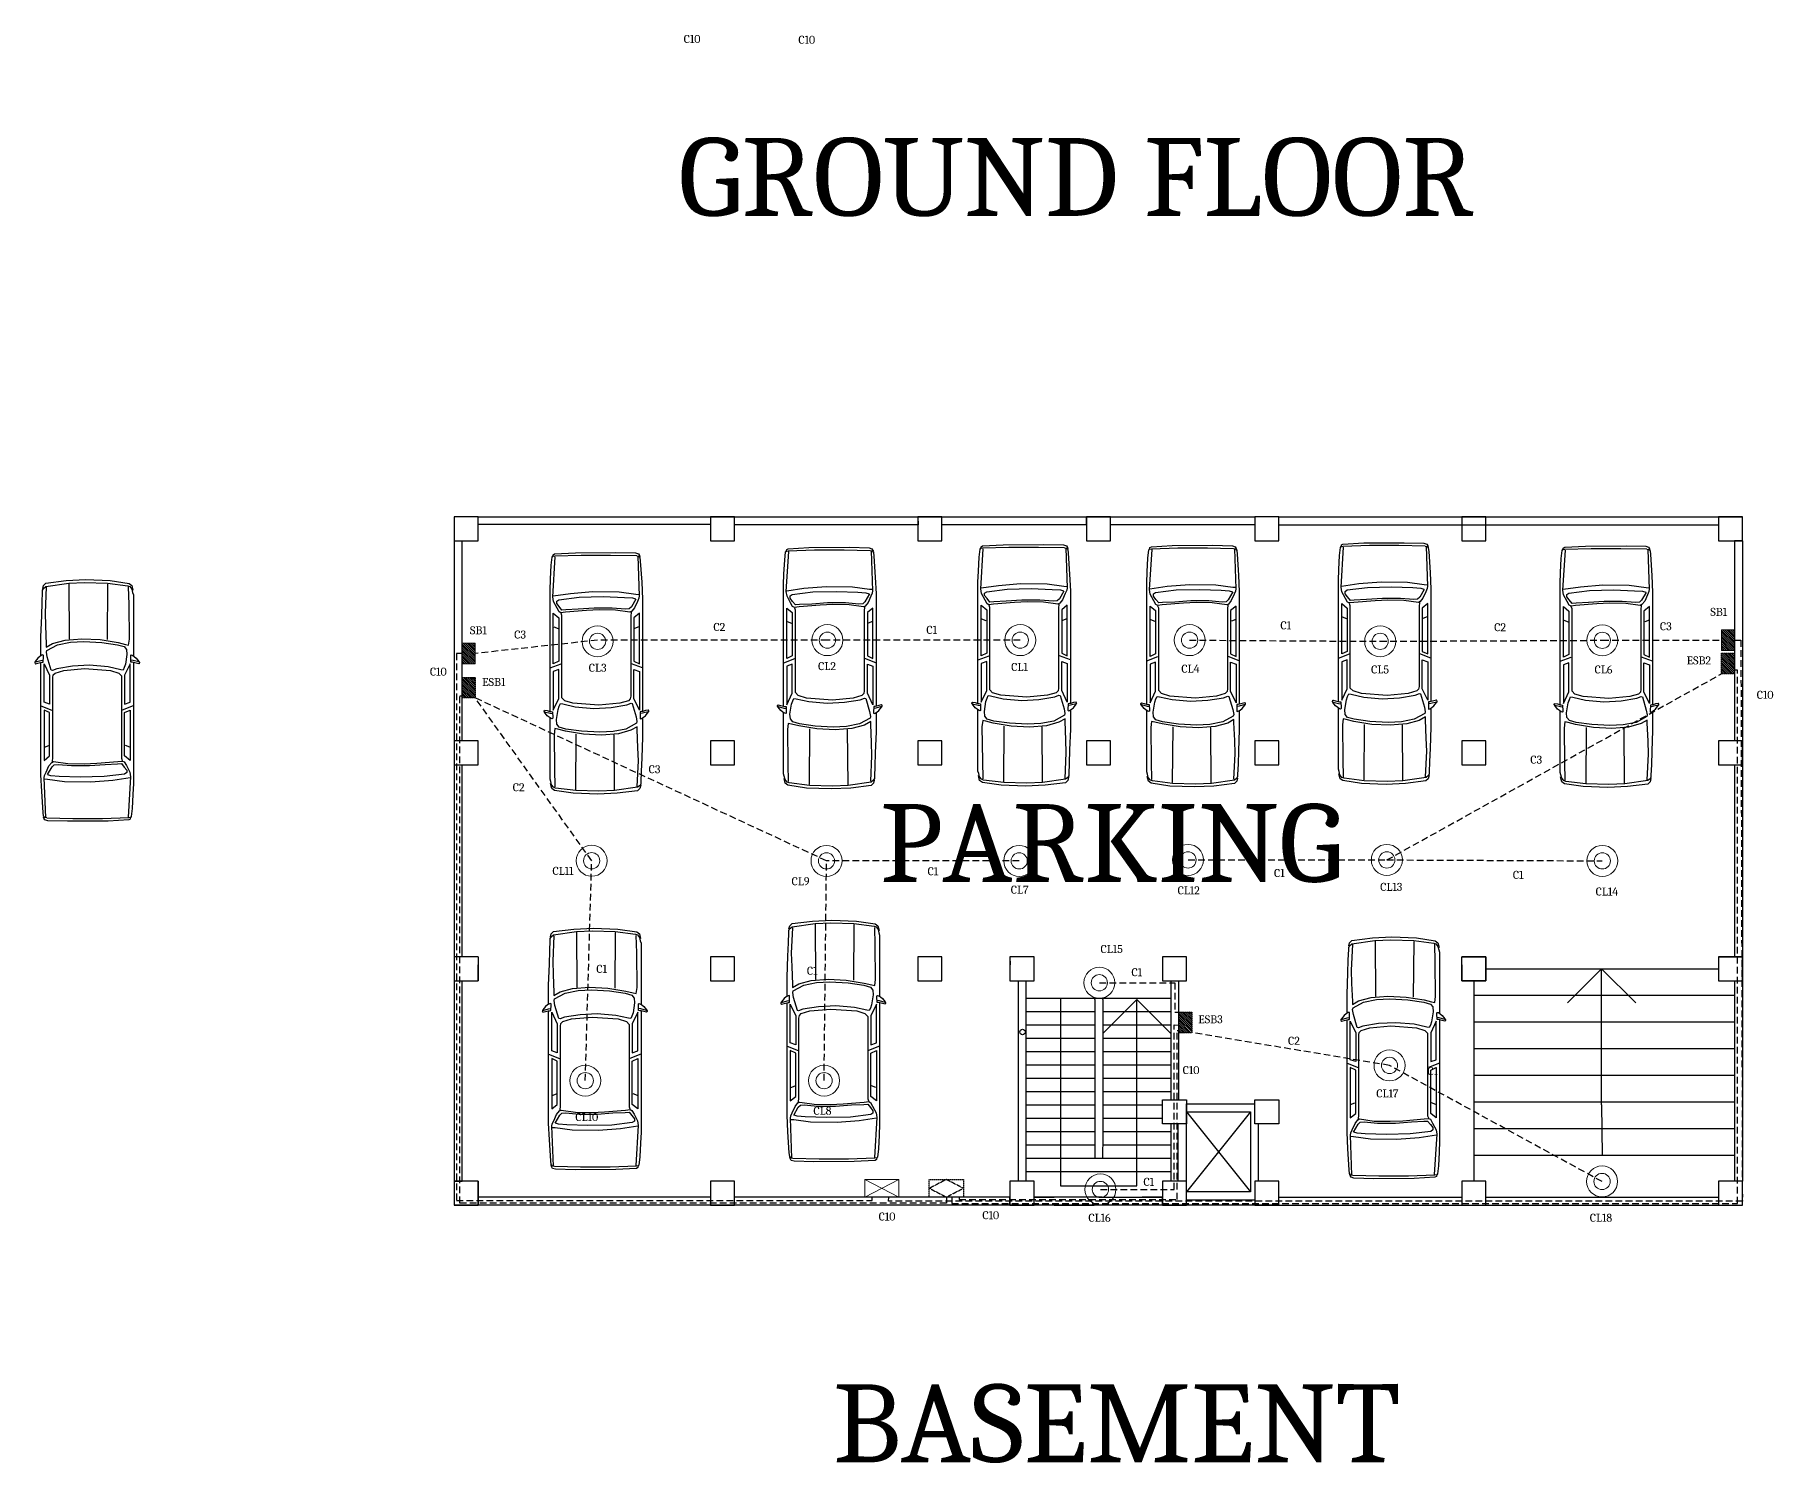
# Model space of a CAD drawing. Header units: inches. Extents: x -9560 to 22259, y -8480 to 5816.
# Drawn here: x 2722 to 4026, y 135 to 1206 of the extents above; entities that cross this region are included whole.
import ezdxf

# ---------------------------------------------------------------- set-up
doc = ezdxf.new("R2010")
doc.units = ezdxf.units.IN
doc.header["$LTSCALE"] = 2
doc.linetypes.add('HIDDEN', pattern=[0.375, 0.25, -0.125])
for name, color, linetype in [('Aesthetic', 4, 'Continuous'), ('FloorPlan', 2, 'Continuous'), ('Text', 1, 'Continuous')]:
    doc.layers.add(name, color=color, linetype=linetype)
for name, color, linetype, lineweight in [('Conduit', 102, 'HIDDEN', 30), ('Emergency', 20, 'HIDDEN', 30), ('Emergency Lines', 30, 'HIDDEN', 0), ('FF', 160, 'Continuous', 0)]:
    doc.layers.add(name, color=color, linetype=linetype, lineweight=lineweight)
doc.styles.get("Standard").update_dxf_attribs({"font": 'Cambria Math.ttf', "height": 10})

# ---------------------------------------------------------------- blocks, each defined once
blk = doc.blocks.new('ceiling_light')
at = {"layer": 'FF'}
for radius in [15.5, 8.12]:
    blk.add_circle((0, 8.1), radius, dxfattribs=at)
blk = doc.blocks.new('hatch1')
h = blk.add_hatch()
h.set_pattern_fill('ANSI31', color=256, scale=20, style=0)
h.set_pattern_definition([(45, (-48.1155, 69.177), (-1.767767, 1.767767), [])])
h.paths.add_polyline_path([(38.5, 0), (38.5, 24.2), (0, 24.2), (0, 0)])
blk.add_lwpolyline([(0, 24.2), (38.5, 24.2), (38.5, 0), (0, 0)], close=True)
blk = doc.blocks.new('mdb')
for p, q in [((0, 0), (63.9, 32.9)), ((0, 32.9), (63.9, 0))]:
    blk.add_line(p, q)
blk.add_lwpolyline([(0, 32.9), (63.9, 32.9), (63.9, 0), (0, 0)], close=True)
blk = doc.blocks.new('meterboard')
for p, q in [((31.9, 32.9), (0, 16.4)), ((63.9, 16.4), (31.9, 32.9)), ((0, 16.4), (31.9, 0)), ((31.9, 0), (63.9, 16.4))]:
    blk.add_line(p, q)
blk.add_lwpolyline([(0, 32.9), (63.9, 32.9), (63.9, 0), (0, 0)], close=True)
blk = doc.blocks.new('A$C381B4D24')
for p, q in [((-0.212, 1.042), (-0.142, 1.096)), ((-0.133, 1.095), (-0.162, 0.981)), ((-0.142, 1.096), (-0.127, 1.108)), ((-0.12, 1.108), (-0.133, 1.095)), ((-0.127, 1.108), (-0.12, 1.108)), ((-0.119, 1.108), (-0.097, 1.101)), ((-0.097, 1.095), (-0.11, 1.042)), ((-0.097, 1.101), (-0.097, 1.095)), ((-1.777, 0.52), (-1.719, 0.898)), ((-1.725, 0.465), (-1.672, 0.873)), ((-1.719, 0.898), (-1.68, 0.953)), ((-1.68, 0.953), (-1.583, 0.977)), ((-1.672, 0.873), (-1.658, 0.914)), ((-1.658, 0.914), (-1.605, 0.955)), ((-1.293, 0.898), (-1.648, 0.89)), ((-1.605, 0.955), (-1.538, 0.971)), ((-1.538, 0.971), (-1.491, 0.987)), ((-1.491, 0.987), (-0.253, 0.987)), ((-0.596, 0.906), (-1.293, 0.898)), ((-0.473, 0.89), (-0.596, 0.906)), ((-0.524, 0.677), (-0.486, 0.827)), ((-0.486, 0.827), (-0.473, 0.89)), ((-0.481, 0.666), (-0.442, 0.801)), ((-0.442, 0.801), (-0.383, 0.849)), ((-0.383, 0.849), (-0.286, 0.856)), ((-0.286, 0.856), (-0.085, 0.825)), ((-0.274, 0.942), (-0.269, 0.963)), ((-0.269, 0.935), (-0.274, 0.942)), ((-0.269, 0.963), (-0.244, 1.001)), ((-0.263, 0.932), (-0.269, 0.935)), ((-0.246, 0.932), (-0.263, 0.932)), ((-0.131, 0.936), (-0.246, 0.932)), ((-0.244, 1.001), (-0.212, 1.042)), ((-0.162, 0.981), (-0.17, 0.938)), ((-0.128, 0.963), (-0.131, 0.936)), ((-0.124, 0.989), (-0.128, 0.963)), ((-0.11, 1.042), (-0.124, 0.989)), ((-0.124, 0.987), (2.324, 0.987)), ((0.682, 0.92), (-0.097, 0.92)), ((-0.097, 0.92), (0.136, 0.809)), ((-0.085, 0.825), (-0.019, 0.801)), ((0.026, 0.73), (-0.033, 0.476)), ((-0.019, 0.801), (0.032, 0.777)), ((0.032, 0.777), (0.026, 0.73)), ((0.091, 0.69), (0.149, 0.746)), ((0.136, 0.809), (0.721, 0.809)), ((0.149, 0.746), (1.812, 0.746)), ((0.721, 0.809), (0.682, 0.92)), ((0.753, 0.983), (0.838, 0.761)), ((0.838, 0.92), (1.857, 0.92)), ((0.89, 0.809), (0.838, 0.92)), ((1.766, 0.809), (0.89, 0.809)), ((1.585, 0.912), (1.552, 0.825)), ((1.857, 0.92), (1.766, 0.809)), ((1.812, 0.746), (1.857, 0.761)), ((1.868, 0.766), (1.885, 0.802)), ((1.879, 0.674), (1.868, 0.766)), ((1.885, 0.802), (1.961, 0.844)), ((1.92, 0.745), (1.99, 0.802)), ((1.926, 0.666), (1.92, 0.745)), ((1.961, 0.844), (2.095, 0.916)), ((1.99, 0.802), (2.054, 0.852)), ((2.054, 0.852), (2.101, 0.852)), ((2.095, 0.916), (2.188, 0.93)), ((2.101, 0.852), (2.13, 0.809)), ((2.13, 0.809), (2.182, 0.396)), ((2.188, 0.93), (2.998, 0.88)), ((2.206, 0.923), (2.258, 0.574)), ((2.324, 0.987), (2.546, 0.978)), ((2.546, 0.978), (2.826, 0.963)), ((2.826, 0.963), (2.989, 0.944)), ((2.989, 0.944), (3.007, 0.929)), ((2.998, 0.93), (3.039, 0.923)), ((3.007, 0.929), (3.015, 0.893)), ((3.015, 0.893), (3.033, 0.361)), ((3.039, 0.923), (3.056, 0.894)), ((3.056, 0.894), (3.08, 0.475)), ((-1.797, 0.023), (-1.777, 0.52)), ((-1.738, 0), (-1.725, 0.465)), ((-1.706, 0.464), (-0.583, 0.456)), ((-0.583, 0.314), (-0.524, 0.677)), ((-0.526, 0.349), (-0.481, 0.666)), ((-0.033, 0.476), (-0.065, 0.103)), ((0, 0), (0.039, 0.523)), ((0.039, 0.523), (0.091, 0.69)), ((1.914, 0.247), (1.879, 0.674)), ((1.938, 0.417), (1.926, 0.666)), ((1.961, 0.097), (1.938, 0.417)), ((2.182, 0.396), (2.194, -0.088)), ((2.258, 0.574), (2.293, 0.126)), ((3.033, 0.361), (3.033, -0.237)), ((3.08, 0.475), (3.085, -0.344)), ((-1.777, -0.371), (-1.797, 0.023)), ((-1.725, -0.318), (-1.738, 0)), ((-0.602, -0.056), (-0.583, 0.314)), ((-0.546, -0.016), (-0.526, 0.349)), ((-0.065, 0.103), (-0.046, -0.246)), ((0.039, -0.42), (0, 0)), ((1.926, -0.009), (1.914, 0.247)), ((1.961, -0.265), (1.961, 0.097)), ((2.293, 0.126), (2.287, -0.408)), ((-1.658, -0.783), (-1.725, -0.318)), ((-1.719, -0.316), (-0.596, -0.308)), ((-0.576, -0.395), (-0.602, -0.056)), ((-0.533, -0.286), (-0.546, -0.016)), ((-0.481, -0.547), (-0.533, -0.286)), ((-0.046, -0.246), (0.006, -0.563)), ((1.879, -0.628), (1.92, -0.337)), ((1.92, -0.337), (1.926, -0.009)), ((1.938, -0.536), (1.961, -0.265)), ((2.194, -0.088), (2.177, -0.514)), ((3.033, -0.237), (3.021, -0.764)), ((3.085, -0.344), (3.074, -0.742)), ((-1.726, -0.782), (-1.777, -0.371)), ((-0.505, -0.648), (-0.576, -0.395)), ((-0.434, -0.774), (-0.505, -0.648)), ((-0.364, -0.761), (-0.481, -0.547)), ((0.032, -0.674), (-0.234, -0.753)), ((0.006, -0.563), (0.039, -0.65)), ((0.039, -0.65), (0.032, -0.674)), ((0.091, -0.595), (0.039, -0.42)), ((0.13, -0.634), (0.091, -0.595)), ((0.182, -0.642), (0.13, -0.634)), ((1.793, -0.642), (0.182, -0.642)), ((0.753, -0.88), (0.838, -0.658)), ((1.883, -0.65), (1.793, -0.642)), ((1.897, -0.664), (1.879, -0.628)), ((1.967, -0.721), (1.897, -0.664)), ((1.943, -0.614), (1.938, -0.536)), ((1.984, -0.657), (1.943, -0.614)), ((2.142, -0.749), (1.984, -0.657)), ((2.165, -0.678), (2.147, -0.742)), ((2.177, -0.514), (2.165, -0.678)), ((2.287, -0.408), (2.241, -0.749)), ((-1.68, -0.829), (-1.726, -0.782)), ((-1.616, -0.845), (-1.68, -0.829)), ((-1.618, -0.832), (-1.658, -0.783)), ((-1.642, -0.774), (-1.125, -0.797)), ((-1.585, -0.848), (-1.618, -0.832)), ((-1.545, -0.848), (-1.585, -0.848)), ((-1.338, -0.856), (-1.545, -0.848)), ((-1.064, -0.864), (-1.338, -0.856)), ((-1.125, -0.797), (-0.86, -0.789)), ((-0.643, -0.881), (-1.064, -0.864)), ((-0.86, -0.789), (-0.492, -0.774)), ((-0.397, -0.881), (-0.643, -0.881)), ((-0.492, -0.774), (-0.434, -0.774)), ((-0.256, -0.881), (-0.397, -0.881)), ((-0.331, -0.769), (-0.364, -0.761)), ((-0.234, -0.753), (-0.331, -0.769)), ((-0.269, -0.834), (-0.274, -0.841)), ((-0.274, -0.841), (-0.269, -0.862)), ((-0.263, -0.831), (-0.269, -0.834)), ((-0.269, -0.862), (-0.244, -0.9)), ((-0.246, -0.831), (-0.263, -0.831)), ((-0.131, -0.835), (-0.246, -0.831)), ((-0.244, -0.9), (-0.212, -0.941)), ((-0.212, -0.941), (-0.142, -0.995)), ((-0.162, -0.88), (-0.17, -0.837)), ((-0.133, -0.994), (-0.162, -0.88)), ((-0.142, -0.995), (-0.127, -1.007)), ((-0.12, -1.007), (-0.133, -0.994)), ((-0.128, -0.862), (-0.131, -0.835)), ((-0.124, -0.889), (-0.128, -0.862)), ((-0.127, -1.007), (-0.12, -1.007)), ((1.703, -0.881), (-0.125, -0.881)), ((-0.11, -0.941), (-0.124, -0.889)), ((-0.119, -1.007), (-0.097, -1)), ((-0.097, -0.994), (-0.11, -0.941)), ((-0.097, -0.817), (0.136, -0.706)), ((0.682, -0.817), (-0.097, -0.817)), ((-0.097, -1), (-0.097, -0.994)), ((0.136, -0.706), (0.721, -0.706)), ((0.721, -0.706), (0.682, -0.817)), ((0.89, -0.706), (0.838, -0.817)), ((0.838, -0.817), (1.857, -0.817)), ((1.766, -0.706), (0.89, -0.706)), ((1.585, -0.809), (1.552, -0.722)), ((2.144, -0.881), (1.703, -0.881)), ((1.857, -0.817), (1.766, -0.706)), ((2.095, -0.778), (1.967, -0.721)), ((2.159, -0.806), (2.095, -0.778)), ((2.483, -0.864), (2.144, -0.881)), ((2.206, -0.813), (2.159, -0.806)), ((3.01, -0.785), (2.206, -0.813)), ((2.241, -0.749), (2.235, -0.813)), ((2.907, -0.837), (2.483, -0.864)), ((2.981, -0.829), (2.907, -0.837)), ((3.01, -0.803), (2.981, -0.829)), ((3.021, -0.82), (2.998, -0.828)), ((3.017, -0.764), (3.01, -0.803)), ((3.056, -0.799), (3.021, -0.82)), ((3.074, -0.742), (3.056, -0.799))]:
    blk.add_line(p, q)

msp = doc.modelspace()

# ---------------------------------------------------------------- linework, layer by layer
at = {"layer": 'Conduit', "lineweight": 25, "ltscale": 10}
for p, q in [((3143.9, 751.8), (3052.1, 741.8)), ((3316.3, 751.8), (3143.9, 751.8)), ((3460.9, 751.8), (3316.3, 751.8)), ((3587.9, 751.8), (3730.8, 750.9)), ((3730.8, 750.9), (3897.4, 751.7)), ((3897.4, 751.7), (3986.7, 751.7)), ((3996.4, 751.7), (4001.3, 751.7)), ((4001.3, 751.7), (4002.4, 331.2)), ((3042.4, 741.8), (3038, 741.8)), ((3038, 741.8), (3038, 331.6)), ((3038, 331.6), (3349.9, 331.6)), ((3349.9, 331.6), (3349.9, 334.2)), ((3362.1, 331.2), (3362.3, 334.2)), ((4002.4, 331.2), (3362.1, 331.2))]:
    msp.add_line(p, q, dxfattribs=at)
at = {"layer": 'Emergency Lines', "lineweight": 25, "ltscale": 10}
for p, q in [((3735.8, 587), (3986.7, 726.5)), ((3998.8, 729.4), (3996.4, 729.4)), ((3998.8, 329.4), (3998.8, 729.4)), ((3040.5, 329.5), (3040.5, 710.1)), ((3040.5, 710.1), (3042.4, 710.1)), ((3139.5, 586.4), (3052.1, 708.5)), ((3315.6, 586.3), (3052.1, 708.5)), ((3586.7, 587), (3735.8, 587)), ((3735.8, 587), (3897.4, 586.3)), ((3134.7, 421.5), (3139.5, 586.4)), ((3313.8, 421.5), (3315.6, 586.3)), ((3460.1, 586.3), (3315.6, 586.3)), ((3520.2, 494.9), (3576.9, 494.9)), ((3576.9, 494.9), (3576.9, 472.8)), ((3576.9, 472.8), (3579.8, 472.8)), ((3576.4, 339.8), (3576.4, 463.3)), ((3576.4, 463.3), (3579.8, 463.2)), ((3578.5, 332.3), (3578.5, 459.2)), ((3578.5, 459.2), (3579.8, 459.1)), ((3737.8, 432.9), (3589.5, 457.5)), ((3897.2, 345.8), (3737.8, 432.9)), ((3521, 339.8), (3576.4, 339.8)), ((3405.5, 329.5), (3040.5, 329.5)), ((3405.5, 334.2), (3405.5, 329.5)), ((3409.7, 334.2), (3409.7, 329.4)), ((3409.7, 329.4), (3998.8, 329.4)), ((3415.1, 334.2), (3415.1, 332.3)), ((3415.1, 332.3), (3578.5, 332.3))]:
    msp.add_line(p, q, dxfattribs=at)
at = {"layer": 'FloorPlan'}
for p, q in [((3036.4, 844.2), (3036.4, 328.2)), ((3054.4, 844.2), (3036.4, 844.2)), ((3036.4, 844.2), (3036.4, 826.2)), ((3054.4, 826.2), (3054.4, 844.2)), ((3228.6, 838.5), (3054.4, 838.5)), ((3246.6, 844.2), (3228.6, 844.2)), ((3228.6, 844.2), (3228.6, 826.2)), ((3246.6, 826.2), (3246.6, 844.2)), ((3384.3, 838.2), (3246.6, 838.2)), ((3402.2, 844.2), (3384.2, 844.2)), ((3384.2, 844.2), (3384.2, 826.2)), ((3384.2, 844.2), (3384.3, 838.2)), ((3402.2, 826.2), (3402.2, 844.2)), ((3528.5, 844.2), (3510.5, 844.2)), ((3528.5, 844.2), (3510.5, 844.2)), ((3510.5, 844.2), (3510.5, 826.2)), ((3510.5, 838.2), (3510.5, 844.2)), ((3510.5, 844.2), (3510.5, 841.2)), ((3528.5, 844.2), (3510.5, 844.2)), ((3528.5, 826.2), (3528.5, 844.2)), ((3654.8, 844.2), (3636.8, 844.2)), ((3636.8, 844.2), (3636.8, 826.2)), ((3654.8, 826.2), (3654.8, 844.2)), ((3654.8, 844.2), (4002.4, 844.2)), ((3654.8, 838.2), (3984.4, 838.2)), ((3810.1, 844.2), (3792.1, 844.2)), ((3792.1, 844.2), (3792.1, 826.2)), ((3810.1, 826.2), (3810.1, 844.2)), ((4002.4, 844.2), (3984.4, 844.2)), ((3984.4, 844.2), (3984.4, 826.2)), ((4002.4, 826.2), (4002.4, 844.2)), ((3036.4, 826.2), (3054.4, 826.2)), ((3042.4, 676.4), (3042.4, 826.2)), ((3228.6, 826.2), (3246.6, 826.2)), ((3384.2, 826.2), (3402.2, 826.2)), ((3510.5, 826.2), (3528.5, 826.2)), ((3636.8, 826.2), (3654.8, 826.2)), ((3792.1, 826.2), (3810.1, 826.2)), ((3984.4, 826.2), (4002.4, 826.2)), ((4002.4, 826.2), (3996.4, 826.2)), ((3996.4, 826.2), (3996.4, 676.4)), ((4002.4, 826.2), (4002.4, 346.2)), ((3054.4, 676.4), (3036.4, 676.4)), ((3036.4, 676.4), (3036.4, 658.4)), ((3054.4, 658.4), (3054.4, 676.4)), ((3246.6, 676.4), (3228.6, 676.4)), ((3228.6, 676.4), (3228.6, 658.4)), ((3246.6, 658.4), (3246.6, 676.4)), ((3402.2, 676.4), (3384.2, 676.4)), ((3384.2, 676.4), (3384.2, 658.4)), ((3402.2, 658.4), (3402.2, 676.4)), ((3528.5, 676.4), (3510.5, 676.4)), ((3510.5, 676.4), (3510.5, 658.4)), ((3528.5, 658.4), (3528.5, 676.4)), ((3654.8, 676.4), (3636.8, 676.4)), ((3636.8, 676.4), (3636.8, 658.4)), ((3654.8, 658.4), (3654.8, 676.4)), ((3810.1, 676.4), (3792.1, 676.4)), ((3792.1, 676.4), (3792.1, 658.4)), ((3810.1, 658.4), (3810.1, 676.4)), ((4002.4, 676.4), (3984.4, 676.4)), ((3984.4, 676.4), (3984.4, 658.4)), ((4002.4, 658.4), (4002.4, 676.4)), ((3036.4, 658.4), (3054.4, 658.4)), ((3042.4, 514.3), (3042.4, 658.4)), ((3228.6, 658.4), (3246.6, 658.4)), ((3384.2, 658.4), (3402.2, 658.4)), ((3510.5, 658.4), (3528.5, 658.4)), ((3636.8, 658.4), (3654.8, 658.4)), ((3792.1, 658.4), (3810.1, 658.4)), ((3984.4, 658.4), (4002.4, 658.4)), ((3996.4, 658.4), (3996.4, 514.3)), ((3054.4, 514.3), (3036.4, 514.3)), ((3036.4, 514.3), (3036.4, 496.3)), ((3054.4, 514.3), (3054.4, 508.3)), ((3054.4, 514.3), (3054.4, 496.3)), ((3246.6, 514.3), (3228.6, 514.3)), ((3228.6, 514.3), (3228.6, 496.3)), ((3228.6, 514.3), (3228.6, 496.3)), ((3246.6, 496.3), (3246.6, 514.3)), ((3402.2, 514.3), (3384.2, 514.3)), ((3384.2, 514.3), (3384.2, 496.3)), ((3402.2, 496.3), (3402.2, 514.3)), ((3471.2, 514.3), (3453.2, 514.3)), ((3453.2, 514.3), (3453.2, 496.3)), ((3453.2, 514.3), (3453.3, 508.3)), ((3471.2, 514.3), (3453.2, 514.3)), ((3453.2, 514.3), (3453.2, 496.3)), ((3471.2, 496.3), (3471.2, 514.3)), ((3471.2, 496.3), (3471.2, 514.3)), ((3585.6, 514.3), (3567.6, 514.3)), ((3567.6, 514.3), (3567.6, 496.3)), ((3585.6, 514.3), (3567.6, 514.3)), ((3567.6, 514.3), (3567.6, 496.3)), ((3585.6, 496.3), (3585.6, 514.3)), ((3585.6, 496.3), (3585.6, 514.3)), ((3810.1, 514.3), (3792.1, 514.3)), ((3792.1, 496.3), (3792.1, 514.3)), ((3792.1, 514.3), (3810.1, 514.3)), ((3810.1, 496.3), (3810.1, 514.3)), ((3810.1, 514.3), (3810.1, 496.3)), ((4002.4, 514.3), (3984.4, 514.3)), ((3984.4, 514.3), (3984.4, 496.3)), ((3984.4, 514.3), (4002.4, 514.3)), ((4002.4, 496.3), (4002.4, 514.3)), ((3036.4, 496.3), (3054.4, 496.3)), ((3042.4, 346.2), (3042.4, 496.3)), ((3054.4, 496.3), (3054.4, 508.3)), ((3228.6, 496.3), (3246.6, 496.3)), ((3384.2, 496.3), (3402.2, 496.3)), ((3384.2, 496.3), (3390.2, 496.3)), ((3453.2, 496.3), (3459.4, 496.3)), ((3453.2, 496.3), (3459.4, 496.3)), ((3459.4, 496.3), (3465.4, 496.3)), ((3459.4, 496.3), (3459.4, 346.2)), ((3465.4, 496.3), (3471.2, 496.3)), ((3465.4, 496.3), (3471.2, 496.3)), ((3465.4, 364.2), (3465.4, 496.3)), ((3567.6, 496.3), (3573.4, 496.3)), ((3567.6, 496.3), (3573.8, 496.3)), ((3573.4, 496.3), (3579.4, 496.3)), ((3573.8, 496.3), (3573.8, 407)), ((3579.4, 496.3), (3585.6, 496.3)), ((3579.8, 496.3), (3585.6, 496.3)), ((3579.8, 407), (3579.8, 496.3)), ((3792.1, 508.3), (3792.1, 496.3)), ((3792.1, 496.3), (3810.1, 496.3)), ((3810.1, 496.3), (3792.1, 496.3)), ((3801.1, 496.3), (3801.1, 346.2)), ((3810.1, 505.3), (3984.4, 505.3)), ((3896.9, 505.4), (3871.4, 479.9)), ((3896.9, 403.4), (3896.9, 505.4)), ((3896.9, 505.4), (3922.4, 479.9)), ((3984.4, 496.3), (4002.4, 496.3)), ((3996.4, 496.3), (3996.4, 346.2)), ((3465.4, 483.3), (3573.8, 483.3)), ((3465.4, 483.3), (3516.7, 483.3)), ((3491.1, 483.3), (3491.1, 342.6)), ((3516.7, 482.4), (3516.7, 483.3)), ((3516.7, 482.4), (3516.7, 380.4)), ((3522.7, 482.4), (3522.7, 483.3)), ((3522.7, 482.4), (3522.7, 380.4)), ((3548.2, 482.4), (3522.7, 456.9)), ((3548.2, 380.4), (3548.2, 482.4)), ((3548.2, 482.4), (3573.7, 456.9)), ((3801.1, 485.5), (3996.4, 485.5)), ((3465.4, 473.3), (3516.7, 473.3)), ((3522.7, 473.3), (3573.8, 473.3)), ((3465.4, 463.3), (3516.7, 463.3)), ((3522.7, 463.3), (3573.8, 463.3)), ((3801.1, 465.5), (3996.4, 465.5)), ((3465.4, 453.3), (3516.7, 453.3)), ((3465.4, 443.3), (3516.7, 443.3)), ((3522.7, 453.3), (3573.8, 453.3)), ((3522.7, 443.3), (3573.8, 443.3)), ((3801.1, 445.5), (3996.4, 445.5)), ((3465.4, 433.3), (3516.7, 433.3)), ((3522.7, 433.3), (3573.8, 433.3)), ((3465.4, 423.3), (3516.7, 423.3)), ((3522.7, 423.3), (3573.8, 423.3)), ((3801.1, 425.5), (3996.5, 425.5)), ((3465.4, 413.3), (3516.7, 413.3)), ((3522.7, 413.3), (3573.8, 413.3)), ((3567.6, 389), (3567.6, 407)), ((3567.6, 407), (3585.6, 407)), ((3585.6, 407), (3585.6, 389)), ((3636.8, 389), (3636.8, 407)), ((3636.8, 407), (3654.8, 407)), ((3636.8, 407), (3642.8, 407)), ((3654.8, 407), (3654.8, 389)), ((3801.1, 405.5), (3996.5, 405.5)), ((3465.4, 403.3), (3516.7, 403.3)), ((3465.4, 403.3), (3516.7, 403.3)), ((3465.4, 393.3), (3516.7, 393.3)), ((3465.4, 393.3), (3516.7, 393.3)), ((3522.7, 403.3), (3567.6, 403.3)), ((3522.7, 403.3), (3567.6, 403.3)), ((3522.7, 393.3), (3567.6, 393.3)), ((3522.7, 393.3), (3567.6, 393.3)), ((3585.6, 398), (3585.6, 404)), ((3585.6, 404), (3636.8, 404)), ((3585.6, 338.2), (3585.6, 398.2)), ((3585.6, 398), (3633.6, 398)), ((3585.6, 398), (3633.6, 398)), ((3585.6, 338), (3585.6, 398)), ((3585.6, 398), (3633.6, 338)), ((3633.6, 398), (3585.6, 338)), ((3633.6, 398), (3633.6, 338)), ((3896.9, 403.4), (3897.2, 365.6)), ((3465.4, 383.3), (3516.7, 383.3)), ((3465.4, 383.3), (3516.7, 383.3)), ((3465.4, 383.3), (3516.7, 383.3)), ((3516.7, 380.4), (3516.7, 363.3)), ((3522.7, 380.4), (3522.5, 363.3)), ((3522.7, 383.3), (3573.8, 383.3)), ((3522.7, 383.3), (3573.8, 383.3)), ((3522.7, 383.3), (3573.8, 383.3)), ((3548.2, 363.3), (3548.2, 380.4)), ((3585.6, 389), (3567.6, 389)), ((3573.8, 389), (3573.8, 346.2)), ((3579.4, 346.2), (3579.4, 389)), ((3654.8, 389), (3636.8, 389)), ((3639.6, 346.2), (3639.6, 389)), ((3801.1, 385.5), (3996.5, 385.5)), ((3465.4, 373.3), (3516.7, 373.3)), ((3522.6, 373.3), (3573.8, 373.3)), ((3801.2, 365.5), (3996.5, 365.5)), ((3465.4, 346.2), (3465.4, 364.2)), ((3465.4, 363.3), (3573.8, 363.3)), ((3465.4, 363.3), (3573.8, 363.3)), ((3465.4, 353.3), (3573.8, 353.3)), ((3491.2, 363.3), (3548.2, 363.3)), ((3548.2, 342.6), (3548.2, 363.3)), ((3054.4, 346.2), (3036.4, 346.2)), ((3036.4, 346.2), (3036.4, 328.2)), ((3036.4, 346.2), (3042.4, 346.2)), ((3054.4, 328.2), (3054.4, 346.2)), ((3054.4, 346.2), (3054.4, 328.2)), ((3246.6, 346.2), (3228.6, 346.2)), ((3228.6, 346.2), (3228.6, 328.2)), ((3228.6, 346.2), (3228.6, 334.2)), ((3237.6, 346.2), (3234.6, 346.2)), ((3246.6, 328.2), (3246.6, 346.2)), ((3471.2, 346.2), (3453.2, 346.2)), ((3453.2, 346.2), (3453.2, 328.2)), ((3471.2, 346.2), (3453.2, 346.2)), ((3453.2, 346.2), (3453.2, 328.2)), ((3471.2, 328.2), (3471.2, 346.2)), ((3471.2, 328.2), (3471.2, 346.2)), ((3491.1, 342.6), (3548.2, 342.6)), ((3585.6, 346.2), (3567.6, 346.2)), ((3567.6, 346.2), (3567.6, 328.2)), ((3585.6, 346.2), (3567.6, 346.2)), ((3567.6, 346.2), (3567.6, 328.2)), ((3585.6, 346.2), (3579.6, 346.2)), ((3585.6, 328.2), (3585.6, 346.2)), ((3585.6, 328.2), (3585.6, 346.2)), ((3654.8, 346.2), (3636.8, 346.2)), ((3636.8, 346.2), (3636.8, 328.2)), ((3654.8, 328.2), (3654.8, 346.2)), ((3792.1, 346.2), (3798.1, 346.3)), ((3810.1, 346.2), (3792.1, 346.2)), ((3792.1, 346.2), (3792.1, 328.2)), ((3810.1, 328.2), (3810.1, 346.2)), ((4002.4, 346.2), (3984.4, 346.2)), ((3984.4, 346.2), (3984.4, 328.2)), ((4002.4, 328.2), (4002.4, 346.2)), ((3654.8, 328.2), (3036.4, 328.2)), ((3036.4, 328.2), (3054.4, 328.2)), ((3228.6, 334.2), (3054.4, 334.2)), ((3228.6, 328.2), (3246.6, 328.2)), ((3453.2, 334.2), (3246.6, 334.2)), ((3453.2, 328.2), (3453.2, 334.2)), ((3453.2, 328.2), (3453.2, 334.2)), ((3453.2, 328.2), (3471.2, 328.2)), ((3453.2, 328.2), (3471.2, 328.2)), ((3471.2, 334.2), (3486.4, 334.2)), ((3516.4, 334.2), (3471.2, 334.2)), ((3516.4, 334.2), (3486.4, 334.2)), ((3486.4, 328.2), (3516.4, 328.2)), ((3522.4, 334.2), (3516.4, 334.2)), ((3522.4, 334.2), (3552.4, 334.2)), ((3522.4, 334.2), (3567.6, 334.2)), ((3552.4, 328.2), (3522.4, 328.2)), ((3567.6, 334.2), (3552.4, 334.2)), ((3567.6, 328.2), (3567.6, 334.2)), ((3567.6, 328.2), (3585.6, 328.2)), ((3567.6, 328.2), (3585.6, 328.2)), ((3633.6, 338), (3585.6, 338)), ((3585.6, 332), (3636.8, 332)), ((3636.8, 328.2), (3654.8, 328.2)), ((3654.8, 334.2), (3792.1, 334.2)), ((3654.8, 328.2), (4002.4, 328.2)), ((3792.1, 328.2), (3810.1, 328.2)), ((3810.1, 334.2), (3984.4, 334.2)), ((3984.4, 328.2), (4002.4, 328.2))]:
    msp.add_line(p, q, dxfattribs=at)
at = {"layer": 'FloorPlan', "lineweight": 25, "ltscale": 10}
for p, q in [((3054.4, 844.2), (3228.6, 844.2)), ((3228.6, 844.2), (3636.8, 844.2)), ((3384.3, 838.2), (3353, 838.2)), ((3510.5, 838.2), (3402.2, 838.2)), ((3636.8, 838.2), (3528.5, 838.2))]:
    msp.add_line(p, q, dxfattribs=at)
at = {"layer": 'FloorPlan'}
msp.add_circle((3462.6, 458), 2.05, dxfattribs=at)

# ---------------------------------------------------------------- block references
at = {"layer": 'Aesthetic', "xscale": 37.13406630450959, "yscale": 37.13406630450959, "zscale": 37.13406630450959}
for p, rotation in [((3320, 706.9), 90), ((3465.8, 709), 90), ((3592.4, 708.4), 90), ((3736.1, 710.3), 90), ((3902.4, 708), 90), ((3144.9, 703), 90), ((2759.2, 730.5), 270), ((3139.9, 469.2), 270), ((3318.8, 475.2), 270), ((3738.7, 462.5), 270)]:
    msp.add_blockref('A$C381B4D24', p, dxfattribs=dict(at, rotation=rotation))
at = {"layer": 'Emergency', "xscale": 0.4000000000000909, "yscale": 0.4000000000000909, "zscale": 12}
for p, rotation in [((3996.4, 726.5), 90), ((3052.1, 708.5), 90), ((3579.8, 472.8), 270)]:
    msp.add_blockref('hatch1', p, dxfattribs=dict(at, rotation=rotation))
at = {"layer": 'Emergency', "lineweight": 25, "ltscale": 10, "xscale": 0.4000000000000909, "yscale": 0.4000000000000909, "zscale": 12}
msp.add_blockref('meterboard', (3392.7, 334.2), dxfattribs=at)
at = {"layer": 'FF', "zscale": 12}
for name, p, xscale, yscale in [('ceiling_light', (3143.9, 744.8), 0.75, 0.75), ('ceiling_light', (3316.3, 745.7), 0.75, 0.75), ('ceiling_light', (3460.9, 745.7), 0.75, 0.75), ('ceiling_light', (3587.9, 745.7), 0.75, 0.75), ('ceiling_light', (3730.8, 744.8), 0.75, 0.75), ('ceiling_light', (3897.4, 745.6), 0.75, 0.75), ('ceiling_light', (3139.5, 580.3), 0.75, 0.75), ('ceiling_light', (3315.6, 580.2), 0.75, 0.75), ('ceiling_light', (3460.1, 580.2), 0.75, 0.75), ('ceiling_light', (3586.7, 580.9), 0.75, 0.75), ('ceiling_light', (3735.8, 580.9), 0.75, 0.75), ('ceiling_light', (3897.4, 580.2), 0.75, 0.75), ('ceiling_light', (3520.2, 488.8), 0.75, 0.75), ('ceiling_light', (3737.8, 426.8), 0.75, 0.75), ('ceiling_light', (3134.7, 415.4), 0.75, 0.75), ('ceiling_light', (3313.8, 415.4), 0.75, 0.75), ('ceiling_light', (3897.2, 339.8), 0.75, 0.75), ('mdb', (3344.4, 334.2), 0.4000000000000909, 0.4000000000000909), ('ceiling_light', (3521, 333.8), 0.75, 0.75)]:
    msp.add_blockref(name, p, dxfattribs=dict(at, xscale=xscale, yscale=yscale))
at = {"layer": 'FF', "xscale": 0.4000000000000909, "yscale": 0.4000000000000909, "zscale": 12, "rotation": 90}
for p in [(3996.4, 744), (3052.1, 734.1)]:
    msp.add_blockref('hatch1', p, dxfattribs=at)

# ---------------------------------------------------------------- texts
at = {"layer": 'Conduit', "lineweight": 25, "ltscale": 10, "char_height": 6, "width": 10.882, "attachment_point": 1}
for s, insert in [('C10', (3294.5, 1205)), ('C3', (3081.4, 759)), ('C2', (3230.8, 764.7)), ('C1', (3390.5, 762.5)), ('C1', (3656, 765.9)), ('C2', (3816.3, 764.5)), ('C3', (3940.6, 765.2)), ('C10', (3018.2, 731.2)), ('C10', (4013.2, 713.8))]:
    msp.add_mtext(s, dxfattribs=dict(at, insert=insert))
at = {"layer": 'Emergency Lines', "lineweight": 25, "ltscale": 10, "char_height": 6, "attachment_point": 1}
for s, insert, width in [('C10', (3208.5, 1205.6), 10.882), ('ESB2', (3960.6, 739.6), 10.882), ('ESB1', (3057.3, 723.4), 10.882), ('C3', (3843.4, 665.2), 10.882), ('C3', (3182.2, 658), 10.882), ('C2', (3080.3, 644.5), 10.882), ('C1', (3391.4, 581.5), 10.882), ('C1', (3651.2, 580.2), 10.882), ('C1', (3830.3, 578.8), 10.882), ('C1', (3143, 508.3), 10.882), ('C1', (3300.9, 506.9), 10.882), ('C1', (3544.3, 505.8), 10.882), ('ESB3', (3594.4, 470.5), 10.882), ('C2', (3661.7, 454.4), 10.882), ('C10', (3582.7, 432.4), 10.882), ('C1', (3766.2, 431.6), 10.882), ('C1', (3553.3, 348.6), 10.882), ('C10', (3354.7, 322.6), 10.882), ('C10', (3432.5, 323.6), 29.002)]:
    msp.add_mtext(s, dxfattribs=dict(at, insert=insert, width=width))
at = {"layer": 'FF', "lineweight": 25, "ltscale": 10, "char_height": 6, "width": 10.882, "attachment_point": 1}
for s, insert in [('SB1', (3978.4, 776)), ('SB1', (3048.2, 762.2)), ('CL3', (3137.3, 734.1)), ('CL2', (3309.3, 735.3)), ('CL1', (3454.1, 734.7)), ('CL4', (3581.7, 733.4)), ('CL5', (3724, 732.8)), ('CL6', (3891.6, 732.8)), ('CL11', (3110.1, 581.8)), ('CL9', (3289.4, 574)), ('CL7', (3453.8, 567.7)), ('CL12', (3578.9, 567.2)), ('CL13', (3730.8, 569.8)), ('CL14', (3892.4, 566.3)), ('CL15', (3521.1, 523.2)), ('CL17', (3727.9, 414.9)), ('CL10', (3127.3, 397.2)), ('CL8', (3305.8, 401.9)), ('CL16', (3512, 321.7)), ('CL18', (3888, 321.7))]:
    msp.add_mtext(s, dxfattribs=dict(at, insert=insert))
at = {"layer": 'Text', "attachment_point": 1}
for s, insert, char_height, width in [('GROUND FLOOR', (3204.6, 1128.4), 58.542, 2971.157), ('  PARKING', (3317.1, 628.9), 58.54, 2855.821), ('BASEMENT', (3320.5, 193.8), 58.54, 2837.333)]:
    msp.add_mtext(s, dxfattribs=dict(at, insert=insert, char_height=char_height, width=width))

doc.saveas('drawing.dxf')
